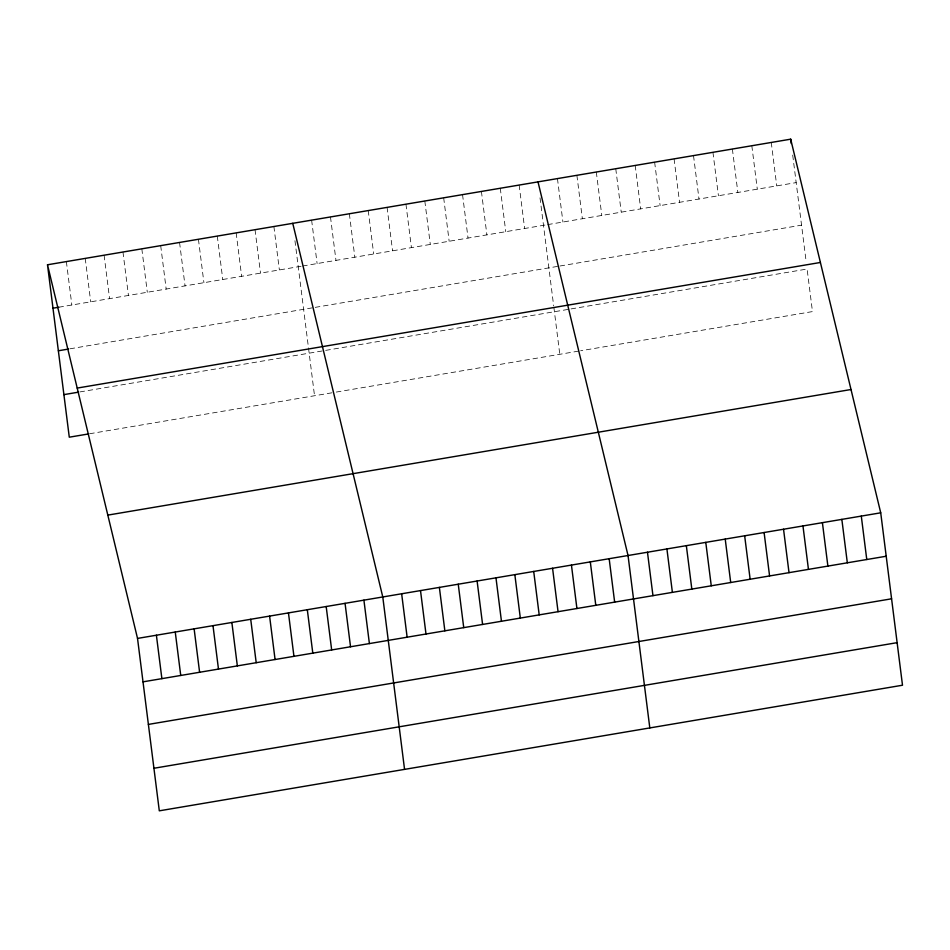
<?xml version="1.0" encoding="UTF-8"?>
<svg xmlns="http://www.w3.org/2000/svg" width="950" height="950" viewBox="0 0 950 950"><rect width="100%" height="100%" fill="white"/><g stroke="black" fill="none" stroke-linecap="round" stroke-linejoin="round"><path stroke-width="0.71" stroke-dasharray="4.75 3.56" d="M58.793 307.218L301.138 266.261M302.599 266.024L546.274 224.841M547.663 224.604L796.183 182.602M69.968 348.804L313.773 307.598M315.222 307.361L558.588 266.226M559.977 266L801.562 225.162M79.871 391.934L569.679 309.142M571.069 308.916L807.096 269.028L812.476 311.588L580.616 350.776M89.597 433.758L333.402 392.552M336.3 392.065L579.227 351.013M792.704 155.099L806.17 261.713M771.258 142.452L776.744 185.879M751.818 145.742L757.304 189.169M732.379 149.031L737.865 192.458M712.939 152.309L718.426 195.736M693.512 155.598L698.998 199.025M674.072 158.888L679.559 202.314M654.633 162.165L660.119 205.592M635.194 165.454L640.68 208.881M615.754 168.732L621.241 212.159M596.315 172.021L601.801 215.448M576.888 175.311L582.374 218.737M557.448 178.588L562.934 222.015M540.016 197.802L553.672 305.876M553.862 307.337L559.788 354.291M519.139 185.06L524.626 228.499M500.282 188.254L505.768 231.681M481.412 191.437L486.899 234.876M462.543 194.631L468.029 238.058M443.674 197.814L449.16 241.252M424.816 201.008L430.303 244.435M405.947 204.191L411.433 247.629M387.077 207.385L392.564 250.812M368.22 210.567L373.706 253.994M349.351 213.762L354.837 257.189M330.481 216.944L335.968 260.371M311.624 220.139L317.11 263.566M294.951 240.694L314.533 395.746M273.885 226.516L279.371 269.942M255.027 229.698L260.514 273.125M236.158 232.893L241.644 276.319M217.289 236.075L222.775 279.502M198.431 239.269L203.917 282.696M179.562 242.452L185.048 285.879M160.692 245.646L166.179 289.073M141.823 248.829L147.309 292.256M122.966 252.023L128.452 295.45M104.096 255.206L109.582 298.632M85.227 258.4L90.713 301.827M66.369 261.582L71.856 305.009"/><path stroke-width="1.43" d="M47.5 264.777L790.697 139.175L880.721 512.81L902.5 685.223L159.303 810.825L137.524 638.412L47.5 264.777L69.279 437.19L88.148 434.008M52.986 308.204L58.793 307.218M58.366 350.776L68.519 349.054M77.211 388.075L820.396 262.473M63.899 394.63L78.411 392.172M107.813 515.114L851.01 389.512M137.524 638.412L880.721 512.81M143.011 681.839L886.207 556.237M148.39 724.411L891.587 598.797M153.924 768.265L897.121 642.663M538.009 181.877L628.033 555.513L649.812 727.926M292.754 223.321L382.779 596.956L404.558 769.381M861.282 516.087L866.768 559.514M841.842 519.377L847.329 562.804M790.697 139.175L791.243 143.509M822.403 522.666L827.889 566.093M802.964 525.944L808.45 569.371M783.536 529.233L789.023 572.66M764.097 532.523L769.583 575.949M744.658 535.8L750.144 579.227M725.218 539.089L730.704 582.516M705.779 542.367L711.265 585.794M686.339 545.656L691.826 589.083M666.912 548.946L672.398 592.372M647.472 552.223L652.959 595.65M609.164 558.695L614.65 602.134M590.306 561.889L595.793 605.316M571.437 565.072L576.923 608.511M552.567 568.266L558.054 611.693M533.71 571.449L539.196 614.876M514.841 574.643L520.327 618.07M495.971 577.826L501.457 621.252M477.102 581.02L482.588 624.447M458.244 584.202L463.731 627.629M439.375 587.397L444.861 630.824M420.506 590.579L425.992 634.006M401.648 593.774L407.134 637.201M363.909 600.151L369.396 643.578M345.052 603.333L350.538 646.76M326.183 606.528L331.669 649.954M307.313 609.71L312.799 653.137M288.456 612.904L293.942 656.331M269.586 616.087L275.072 659.514M250.717 619.281L256.203 662.708M231.859 622.464L237.346 665.891M212.99 625.658L218.476 669.085M194.121 628.841L199.607 672.268M175.251 632.035L180.737 675.462M156.394 635.217L161.88 678.644"/></g></svg>
